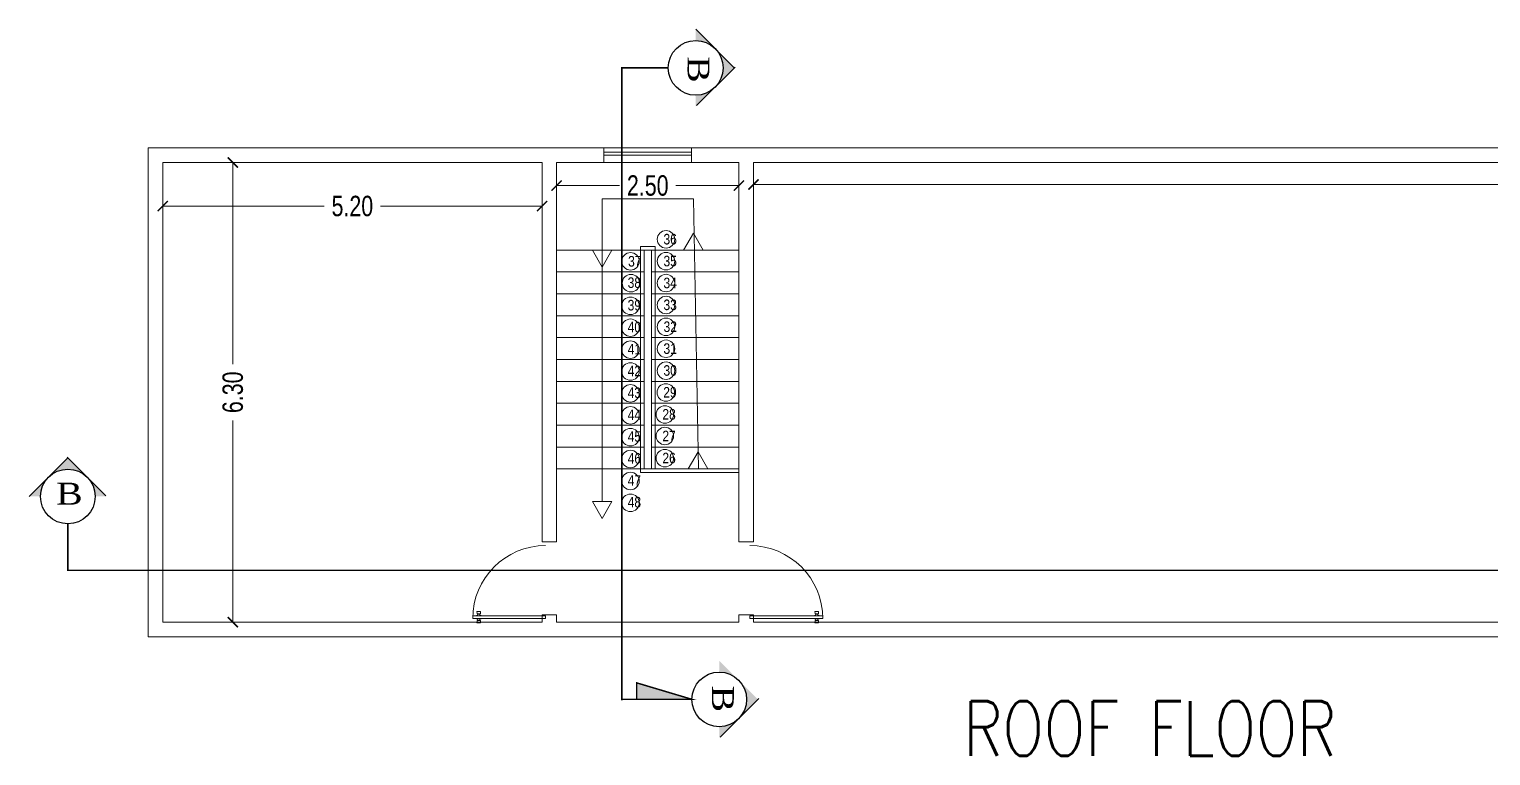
# Model space of a CAD drawing. Header units: millimetres. Extents: x -401 to 2889, y -234 to 146.
# Drawn here: x -82.93 to -62.89, y 1.5 to 11.46 of the extents above; entities that cross this region are included whole.
import ezdxf

# ---------------------------------------------------------------- set-up
doc = ezdxf.new("R2010")
doc.units = ezdxf.units.MM
doc.header["$LTSCALE"] = 3
doc.header["$MEASUREMENT"] = 0
doc.linetypes.add('CENTER', pattern=[50.8, 31.75, -6.35, 6.35, -6.35])
doc.linetypes.add('CONTINU', pattern=[0])
doc.layers.get('0').update_dxf_attribs({"color": 3, "lineweight": 9})
doc.layers.add('AJEC LOGO', color=4, linetype='Continuous')
doc.layers.add('ARCH_SUBTITLE TEXT', color=10, linetype='Continuous')
for name, color, linetype, lineweight in [('DIM-IN', 1, 'Continuous', 0), ('Drw - Arch - brick (0.20)', 7, 'CONTINU', 20), ('Drw - Arch - Door (0.05)', 141, 'CONTINU', 5), ('Drw - Arch - Stairs (0.15)', 3, 'CONTINU', 15), ('Drw - Arch - Window (0.05)', 4, 'CONTINU', 5), ('Drw - Hatch', 8, 'CONTINU', 0), ('Drw - Text', 2, 'CONTINU', 0), ('hatch 2', 251, 'Continuous', 0), ('text', 7, 'Continuous', 0)]:
    doc.layers.add(name, color=color, linetype=linetype, lineweight=lineweight)
doc.styles.add('drwazah arabic', font='ARIALUNI.TTF', dxfattribs={"width": 0.75})
doc.styles.add('Drwazah english', font='sosa.shx', dxfattribs={"width": 0.75})
doc.styles.add('SC 50', font='romans.shx', dxfattribs={"width": 0.9})
doc.styles.get("Standard").update_dxf_attribs({"font": 'simplex.shx', "width": 0.8})
doc.dimstyles.new('Arch A-D 1-200m', dxfattribs={"dimscale": 2, "dimtxt": 0.14, "dimasz": 0.07, "dimexe": 0, "dimexo": 0, "dimgap": 0.05, "dimtad": 0, "dimzin": 1, "dimdsep": 46, "dimtxsty": 'drwazah arabic', "dimblk": 'ARCHTICK', "dimcen": 0, "dimse1": 1, "dimse2": 1, "dimclrd": 9, "dimclre": 9, "dimclrt": 6, "dimaunit": 2, "dimazin": 0, "dimtfac": 1, "dimtmove": 0, "dimatfit": 0, "dimldrblk": 'ARCHTICK', "dimfxl": 0.18, "dimtolj": 1, "dimtzin": 0, "dimlwd": 9, "dimlwe": 9, "dimarcsym": 2})

# ---------------------------------------------------------------- blocks, each defined once
blk = doc.blocks.new('1 M')
at = {"layer": 'Drw - Arch - Door (0.05)'}
for p, q in [((-4544.434, 1057.971), (-4544.433, 1057.972)), ((-4544.434, 1057.97), (-4544.434, 1057.971)), ((-4544.434, 1057.923), (-4544.434, 1057.971)), ((-4544.434, 1057.97), (-4544.434, 1057.969)), ((-4544.434, 1057.968), (-4544.434, 1057.969)), ((-4544.434, 1057.969), (-4544.434, 1057.969)), ((-4544.434, 1057.968), (-4544.434, 1057.967)), ((-4544.434, 1057.967), (-4544.434, 1057.966)), ((-4544.434, 1057.963), (-4544.434, 1057.966)), ((-4544.434, 1057.963), (-4544.434, 1057.963)), ((-4544.434, 1057.963), (-4544.434, 1057.959)), ((-4544.434, 1057.959), (-4544.434, 1057.958)), ((-4544.434, 1057.953), (-4544.434, 1057.958)), ((-4544.434, 1057.953), (-4544.434, 1057.953)), ((-4544.434, 1057.941), (-4544.434, 1057.953)), ((-4544.434, 1057.936), (-4544.434, 1057.941)), ((-4544.434, 1057.941), (-4544.434, 1057.941)), ((-4544.434, 1057.936), (-4544.434, 1057.935)), ((-4544.434, 1057.935), (-4544.434, 1057.931)), ((-4544.434, 1057.928), (-4544.434, 1057.931)), ((-4544.434, 1057.931), (-4544.434, 1057.931)), ((-4544.434, 1057.927), (-4544.434, 1057.928)), ((-4544.434, 1057.926), (-4544.434, 1057.927)), ((-4544.434, 1057.925), (-4544.434, 1057.926)), ((-4544.434, 1057.925), (-4544.434, 1057.924)), ((-4544.434, 1057.925), (-4544.434, 1057.925)), ((-4544.434, 1057.923), (-4544.434, 1057.924)), ((-4544.433, 1057.922), (-4544.434, 1057.923)), ((-4544.433, 1057.972), (-4544.432, 1057.972)), ((-4544.433, 1057.922), (-4544.433, 1057.972)), ((-4544.432, 1057.922), (-4544.433, 1057.922)), ((-4544.432, 1057.972), (-4544.424, 1057.972)), ((-4544.424, 1057.923), (-4544.432, 1057.922)), ((-4544.424, 1057.972), (-4544.416, 1057.971)), ((-4544.416, 1057.924), (-4544.424, 1057.923)), ((-4544.416, 1057.971), (-4544.408, 1057.969)), ((-4544.408, 1057.925), (-4544.416, 1057.924)), ((-4544.408, 1057.969), (-4544.403, 1057.968)), ((-4544.403, 1057.926), (-4544.408, 1057.925)), ((-4544.403, 1057.968), (-4544.402, 1057.967)), ((-4544.403, 1057.926), (-4544.403, 1057.968)), ((-4544.402, 1057.927), (-4544.403, 1057.926)), ((-4544.402, 1057.967), (-4544.401, 1057.959)), ((-4544.402, 1057.927), (-4544.402, 1057.967)), ((-4544.401, 1057.935), (-4544.402, 1057.927)), ((-4544.401, 1057.959), (-4544.4, 1057.958)), ((-4544.401, 1057.959), (-4544.401, 1057.935)), ((-4544.4, 1057.936), (-4544.401, 1057.935)), ((-4544.4, 1057.958), (-4544.397, 1057.958)), ((-4544.4, 1057.958), (-4544.4, 1057.936)), ((-4544.397, 1057.936), (-4544.4, 1057.936)), ((-4544.397, 1057.96), (-4544.396, 1057.961)), ((-4544.397, 1057.96), (-4544.397, 1057.958)), ((-4544.397, 1057.958), (-4544.397, 1057.936)), ((-4544.397, 1057.936), (-4544.397, 1057.934)), ((-4544.396, 1057.933), (-4544.397, 1057.934)), ((-4544.396, 1057.961), (-4544.386, 1057.963)), ((-4544.386, 1057.931), (-4544.396, 1057.933)), ((-4544.386, 1057.963), (-4544.385, 1057.963)), ((-4544.385, 1057.931), (-4544.386, 1057.931)), ((-4544.385, 1057.963), (-4544.384, 1057.963)), ((-4544.384, 1057.931), (-4544.385, 1057.931)), ((-4544.384, 1057.965), (-4544.38, 1057.979)), ((-4544.384, 1057.964), (-4544.384, 1057.965)), ((-4544.384, 1057.963), (-4544.384, 1057.964)), ((-4544.384, 1057.93), (-4544.384, 1057.931)), ((-4544.384, 1057.929), (-4544.384, 1057.93)), ((-4544.38, 1057.915), (-4544.384, 1057.929)), ((-4544.38, 1057.979), (-4544.379, 1057.98)), ((-4544.38, 1057.979), (-4544.38, 1057.979)), ((-4544.38, 1057.915), (-4544.38, 1057.915)), ((-4544.379, 1057.915), (-4544.38, 1057.915)), ((-4544.379, 1057.98), (-4544.378, 1057.98)), ((-4544.379, 1057.98), (-4544.379, 1057.98)), ((-4544.379, 1057.914), (-4544.379, 1057.915)), ((-4544.378, 1057.914), (-4544.379, 1057.914)), ((-4544.378, 1057.98), (-4544.375, 1057.98)), ((-4544.375, 1057.914), (-4544.378, 1057.914)), ((-4544.375, 1057.03), (-4544.375, 1058.03)), ((-4544.375, 1058.03), (-4544.337, 1058.03)), ((-4544.337, 1057.03), (-4544.337, 1058.03)), ((-4544.334, 1057.98), (-4544.337, 1057.98)), ((-4544.337, 1057.914), (-4544.334, 1057.914)), ((-4544.333, 1057.98), (-4544.334, 1057.98)), ((-4544.334, 1057.914), (-4544.333, 1057.914)), ((-4544.333, 1057.979), (-4544.333, 1057.98)), ((-4544.333, 1057.98), (-4544.333, 1057.98)), ((-4544.332, 1057.979), (-4544.333, 1057.979)), ((-4544.333, 1057.915), (-4544.332, 1057.915)), ((-4544.333, 1057.914), (-4544.333, 1057.915)), ((-4544.333, 1057.915), (-4544.333, 1057.915)), ((-4544.329, 1057.965), (-4544.332, 1057.979)), ((-4544.332, 1057.915), (-4544.329, 1057.929)), ((-4544.328, 1057.964), (-4544.329, 1057.965)), ((-4544.329, 1057.929), (-4544.328, 1057.93)), ((-4544.328, 1057.963), (-4544.328, 1057.964)), ((-4544.327, 1057.963), (-4544.328, 1057.963)), ((-4544.328, 1057.93), (-4544.328, 1057.931)), ((-4544.328, 1057.931), (-4544.327, 1057.931)), ((-4544.326, 1057.963), (-4544.327, 1057.963)), ((-4544.327, 1057.931), (-4544.326, 1057.931)), ((-4544.316, 1057.961), (-4544.326, 1057.963)), ((-4544.326, 1057.931), (-4544.316, 1057.933)), ((-4544.316, 1057.96), (-4544.316, 1057.961)), ((-4544.316, 1057.96), (-4544.316, 1057.958)), ((-4544.312, 1057.958), (-4544.316, 1057.958)), ((-4544.316, 1057.958), (-4544.316, 1057.936)), ((-4544.316, 1057.936), (-4544.312, 1057.936)), ((-4544.316, 1057.936), (-4544.316, 1057.934)), ((-4544.316, 1057.933), (-4544.316, 1057.934)), ((-4544.31, 1057.967), (-4544.312, 1057.959)), ((-4544.312, 1057.959), (-4544.312, 1057.958)), ((-4544.312, 1057.959), (-4544.312, 1057.935)), ((-4544.312, 1057.958), (-4544.312, 1057.936)), ((-4544.312, 1057.936), (-4544.312, 1057.935)), ((-4544.312, 1057.935), (-4544.31, 1057.927)), ((-4544.304, 1057.969), (-4544.31, 1057.968)), ((-4544.31, 1057.968), (-4544.31, 1057.967)), ((-4544.31, 1057.926), (-4544.31, 1057.968)), ((-4544.31, 1057.927), (-4544.31, 1057.967)), ((-4544.31, 1057.927), (-4544.31, 1057.926)), ((-4544.31, 1057.926), (-4544.304, 1057.925)), ((-4544.296, 1057.971), (-4544.304, 1057.969)), ((-4544.304, 1057.925), (-4544.296, 1057.924)), ((-4544.288, 1057.972), (-4544.296, 1057.971)), ((-4544.296, 1057.924), (-4544.288, 1057.923)), ((-4544.28, 1057.972), (-4544.288, 1057.972)), ((-4544.288, 1057.923), (-4544.28, 1057.922)), ((-4544.279, 1057.972), (-4544.28, 1057.972)), ((-4544.28, 1057.922), (-4544.279, 1057.922)), ((-4544.278, 1057.971), (-4544.279, 1057.972)), ((-4544.279, 1057.922), (-4544.279, 1057.972)), ((-4544.279, 1057.922), (-4544.278, 1057.923)), ((-4544.278, 1057.97), (-4544.278, 1057.971)), ((-4544.278, 1057.923), (-4544.278, 1057.971)), ((-4544.278, 1057.97), (-4544.278, 1057.969)), ((-4544.278, 1057.968), (-4544.278, 1057.969)), ((-4544.278, 1057.969), (-4544.278, 1057.969)), ((-4544.278, 1057.968), (-4544.278, 1057.967)), ((-4544.278, 1057.967), (-4544.278, 1057.966)), ((-4544.278, 1057.963), (-4544.278, 1057.966)), ((-4544.278, 1057.963), (-4544.278, 1057.963)), ((-4544.278, 1057.963), (-4544.278, 1057.959)), ((-4544.278, 1057.959), (-4544.278, 1057.958)), ((-4544.278, 1057.953), (-4544.278, 1057.958)), ((-4544.278, 1057.953), (-4544.278, 1057.953)), ((-4544.278, 1057.941), (-4544.278, 1057.953)), ((-4544.278, 1057.936), (-4544.278, 1057.941)), ((-4544.278, 1057.941), (-4544.278, 1057.941)), ((-4544.278, 1057.936), (-4544.278, 1057.935)), ((-4544.278, 1057.935), (-4544.278, 1057.931)), ((-4544.278, 1057.928), (-4544.278, 1057.931)), ((-4544.278, 1057.931), (-4544.278, 1057.931)), ((-4544.278, 1057.927), (-4544.278, 1057.928)), ((-4544.278, 1057.926), (-4544.278, 1057.927)), ((-4544.278, 1057.925), (-4544.278, 1057.926)), ((-4544.278, 1057.925), (-4544.278, 1057.924)), ((-4544.278, 1057.925), (-4544.278, 1057.925)), ((-4544.278, 1057.923), (-4544.278, 1057.924)), ((-4544.375, 1057.03), (-4544.337, 1057.03))]:
    blk.add_line(p, q, dxfattribs=at)
blk.add_arc((-4544.375, 1057.03), 1, 0, 90, dxfattribs=at)
blk = doc.blocks.new('_ArchTick')
at = {"color": 0, "linetype": 'ByBlock', "const_width": 0.15}
blk.add_lwpolyline([(-0.5, -0.5), (0.5, 0.5)], dxfattribs=at)
blk = doc.blocks.new('*D280')
at = {"layer": 'Defpoints', "color": 0, "transparency": 16777216}
for p in [(-81.095, 9.633), (-80.134, 9.633), (-81.095, 3.333)]:
    blk.add_point(p, dxfattribs=at)
at = {"layer": 'DIM-IN', "color": 9, "linetype": 'ByBlock', "lineweight": 9, "transparency": 16777216}
for p, q in [((-80.134, 9.633), (-80.134, 6.868)), ((-80.134, 3.333), (-80.134, 6.097))]:
    blk.add_line(p, q, dxfattribs=at)
at = {"layer": 'DIM-IN', "color": 9, "lineweight": 9, "transparency": 16777216, "xscale": 0.14, "yscale": 0.14, "zscale": 0.14}
for p, rotation in [((-80.134, 9.633), 90), ((-80.134, 3.333), 270)]:
    blk.add_blockref('_ArchTick', p, dxfattribs=dict(at, rotation=rotation))
at = {"layer": 'DIM-IN', "color": 6, "transparency": 16777216, "insert": (-80.134, 6.483), "char_height": 0.28, "attachment_point": 5, "rotation": 90, "style": 'drwazah arabic'}
blk.add_mtext('\\A1;6.30', dxfattribs=at)
blk = doc.blocks.new('*D281')
at = {"layer": 'Defpoints', "color": 0, "transparency": 16777216}
for p in [(-81.095, 9.633), (-75.895, 9.633), (-75.895, 9.035)]:
    blk.add_point(p, dxfattribs=at)
at = {"layer": 'DIM-IN', "color": 9, "linetype": 'ByBlock', "lineweight": 9, "transparency": 16777216}
for p, q in [((-81.095, 9.035), (-78.881, 9.035)), ((-75.895, 9.035), (-78.11, 9.035))]:
    blk.add_line(p, q, dxfattribs=at)
at = {"layer": 'DIM-IN', "color": 9, "lineweight": 9, "transparency": 16777216, "xscale": 0.14, "yscale": 0.14, "zscale": 0.14, "rotation": 180}
blk.add_blockref('_ArchTick', (-81.095, 9.035), dxfattribs=at)
at = {"layer": 'DIM-IN', "color": 9, "lineweight": 9, "transparency": 16777216, "xscale": 0.14, "yscale": 0.14, "zscale": 0.14}
blk.add_blockref('_ArchTick', (-75.895, 9.035), dxfattribs=at)
at = {"layer": 'DIM-IN', "color": 6, "transparency": 16777216, "insert": (-78.495, 9.035), "char_height": 0.28, "attachment_point": 5, "style": 'drwazah arabic'}
blk.add_mtext('\\A1;5.20', dxfattribs=at)
blk = doc.blocks.new('*D282')
at = {"layer": 'Defpoints', "color": 0, "transparency": 16777216}
for p in [(-72.995, 9.633), (-51.495, 9.633), (-51.495, 9.331)]:
    blk.add_point(p, dxfattribs=at)
at = {"layer": 'DIM-IN', "color": 9, "linetype": 'ByBlock', "lineweight": 9, "transparency": 16777216}
for p, q in [((-72.995, 9.331), (-62.712, 9.331)), ((-51.495, 9.331), (-61.778, 9.331))]:
    blk.add_line(p, q, dxfattribs=at)
at = {"layer": 'DIM-IN', "color": 9, "lineweight": 9, "transparency": 16777216, "xscale": 0.14, "yscale": 0.14, "zscale": 0.14, "rotation": 180}
blk.add_blockref('_ArchTick', (-72.995, 9.331), dxfattribs=at)
at = {"layer": 'DIM-IN', "color": 9, "lineweight": 9, "transparency": 16777216, "xscale": 0.14, "yscale": 0.14, "zscale": 0.14}
blk.add_blockref('_ArchTick', (-51.495, 9.331), dxfattribs=at)
at = {"layer": 'DIM-IN', "color": 6, "transparency": 16777216, "insert": (-62.245, 9.331), "char_height": 0.28, "attachment_point": 5, "style": 'drwazah arabic'}
blk.add_mtext('\\A1;21.50', dxfattribs=at)
blk = doc.blocks.new('*D239')
at = {"layer": 'Defpoints', "color": 0, "transparency": 16777216}
for p in [(-75.695, 9.633), (-73.195, 9.633), (-75.695, 9.316)]:
    blk.add_point(p, dxfattribs=at)
at = {"layer": 'DIM-IN', "color": 9, "linetype": 'ByBlock', "lineweight": 9, "transparency": 16777216}
for p, q in [((-75.695, 9.316), (-74.831, 9.316)), ((-73.195, 9.316), (-74.06, 9.316))]:
    blk.add_line(p, q, dxfattribs=at)
at = {"layer": 'DIM-IN', "color": 9, "lineweight": 9, "transparency": 16777216, "xscale": 0.14, "yscale": 0.14, "zscale": 0.14, "rotation": 180}
blk.add_blockref('_ArchTick', (-75.695, 9.316), dxfattribs=at)
at = {"layer": 'DIM-IN', "color": 9, "lineweight": 9, "transparency": 16777216, "xscale": 0.14, "yscale": 0.14, "zscale": 0.14}
blk.add_blockref('_ArchTick', (-73.195, 9.316), dxfattribs=at)
at = {"layer": 'DIM-IN', "color": 6, "transparency": 16777216, "insert": (-74.445, 9.316), "char_height": 0.28, "attachment_point": 5, "style": 'drwazah arabic'}
blk.add_mtext('\\A1;2.50', dxfattribs=at)

msp = doc.modelspace()

# ---------------------------------------------------------------- hatches: boundary and pattern name
at = {"layer": 'AJEC LOGO'}
h = msp.add_hatch(color=6, dxfattribs=at)
h.paths.add_polyline_path([(-73.537, 11.208, 0.186055), (-73.788, 11.305), (-73.788, 11.46)])
h.paths.add_polyline_path([(-73.511, 11.182), (-73.259, 10.93), (-73.511, 10.678, 0.186055), (-73.414, 10.93, 0.186055)])
h.paths.add_polyline_path([(-73.788, 10.555, 0.186055), (-73.537, 10.652), (-73.788, 10.4)])
h = msp.add_hatch(color=6, dxfattribs=at)
h.paths.add_polyline_path([(-82.674, 5.306, 0.186055), (-82.771, 5.055), (-82.925, 5.055)])
h.paths.add_polyline_path([(-82.648, 5.333), (-82.396, 5.584), (-82.144, 5.333, 0.186055), (-82.396, 5.43, 0.186055)])
h.paths.add_polyline_path([(-82.021, 5.055, 0.186055), (-82.118, 5.306), (-81.866, 5.055)])
h = msp.add_hatch(color=6, dxfattribs=at)
h.paths.add_polyline_path([(-73.212, 2.552, 0.186055), (-73.464, 2.649), (-73.464, 2.803)])
h.paths.add_polyline_path([(-73.186, 2.525), (-72.934, 2.274), (-73.186, 2.022, 0.186055), (-73.089, 2.274, 0.186055)])
h.paths.add_polyline_path([(-73.464, 1.899, 0.186055), (-73.212, 1.996), (-73.464, 1.744)])
at = {"layer": 'hatch 2', "linetype": 'ByBlock'}
msp.add_hatch(color=6, dxfattribs=at).paths.add_polyline_path([(-74.596, 2.274), (-74.596, 2.5), (-73.838, 2.274)])

# ---------------------------------------------------------------- linework, layer by layer
at = {"color": 6, "linetype": 'CENTER'}
for p, q in [((-74.801, 10.93), (-74.163, 10.93)), ((-82.396, 4.042), (-82.396, 4.68))]:
    msp.add_line(p, q, dxfattribs=at)
at = {"color": 6, "linetype": 'CENTER', "ltscale": 0.01, "const_width": 0.02}
for points in [[(-74.801, 2.26), (-74.801, 2.89), (-74.801, 2.534), (-74.801, 10.93), (-74.163, 10.93)], [(-50.406, 4.042), (-51.036, 4.042), (-50.679, 4.042), (-82.396, 4.042), (-82.396, 4.68)], [(-74.801, 2.274), (-73.838, 2.274), (-74.596, 2.5), (-74.596, 2.274)]]:
    msp.add_lwpolyline(points, dxfattribs=at)
at = {"layer": 'AJEC LOGO', "color": 6}
for p, q in [((-73.788, 11.46), (-73.259, 10.93)), ((-73.248, 10.941), (-73.777, 10.412)), ((-82.925, 5.055), (-82.396, 5.584)), ((-82.407, 5.595), (-81.877, 5.066)), ((-72.923, 2.285), (-73.452, 1.755))]:
    msp.add_line(p, q, dxfattribs=at)
for centre in [(-73.788, 10.93), (-82.396, 5.055), (-73.464, 2.274)]:
    msp.add_circle(centre, 0.375, dxfattribs=at)
at = {"layer": 'Drw - Arch - brick (0.20)'}
for p, q in [((-81.295, 9.833), (-81.295, 3.133)), ((-51.295, 9.833), (-81.295, 9.833)), ((-75.045, 9.833), (-75.045, 9.633)), ((-73.845, 9.833), (-73.845, 9.633)), ((-81.095, 9.633), (-81.095, 3.333)), ((-75.895, 9.633), (-81.095, 9.633)), ((-75.895, 9.633), (-75.895, 4.433)), ((-75.695, 9.633), (-75.695, 4.433)), ((-73.195, 9.633), (-75.695, 9.633)), ((-73.195, 9.633), (-73.195, 4.433)), ((-72.995, 9.633), (-72.995, 4.433)), ((-51.495, 9.633), (-72.995, 9.633)), ((-75.695, 4.433), (-75.895, 4.433)), ((-73.195, 4.433), (-72.995, 4.433)), ((-75.895, 3.433), (-75.895, 3.333)), ((-75.695, 3.433), (-75.895, 3.433)), ((-75.695, 3.433), (-75.695, 3.333)), ((-73.195, 3.433), (-73.195, 3.333)), ((-73.195, 3.433), (-73.195, 3.333)), ((-73.195, 3.433), (-72.995, 3.433)), ((-72.995, 3.433), (-72.995, 3.333)), ((-72.995, 3.433), (-72.995, 3.333)), ((-75.895, 3.333), (-81.095, 3.333)), ((-73.195, 3.333), (-75.695, 3.333)), ((-51.495, 3.333), (-72.995, 3.333)), ((-51.295, 3.133), (-81.295, 3.133))]:
    msp.add_line(p, q, dxfattribs=at)
at = {"layer": 'Drw - Arch - Stairs (0.15)'}
for p, q in [((-75.07, 9.134), (-75.07, 4.984)), ((-73.82, 9.134), (-75.07, 9.134)), ((-73.75, 5.433), (-73.82, 9.134)), ((-75.695, 8.433), (-74.445, 8.433)), ((-74.545, 8.483), (-74.545, 5.383)), ((-74.545, 8.483), (-74.345, 8.483)), ((-74.545, 8.483), (-74.545, 7.413)), ((-74.495, 8.433), (-74.495, 5.433)), ((-74.445, 8.433), (-74.395, 8.433)), ((-73.195, 8.433), (-74.395, 8.433)), ((-74.395, 8.433), (-74.395, 5.433)), ((-74.345, 8.483), (-74.345, 5.433)), ((-75.695, 8.133), (-74.495, 8.133)), ((-73.195, 8.133), (-74.395, 8.133)), ((-75.695, 7.833), (-74.495, 7.833)), ((-73.195, 7.833), (-74.395, 7.833)), ((-75.695, 7.533), (-74.495, 7.533)), ((-73.195, 7.533), (-74.395, 7.533)), ((-75.695, 7.233), (-74.495, 7.233)), ((-73.195, 7.233), (-74.395, 7.233)), ((-75.695, 6.933), (-74.495, 6.933)), ((-73.195, 6.933), (-74.395, 6.933)), ((-75.695, 6.633), (-74.495, 6.633)), ((-73.195, 6.633), (-74.395, 6.633)), ((-75.695, 6.333), (-74.495, 6.333)), ((-73.195, 6.333), (-74.395, 6.333)), ((-75.695, 6.033), (-74.495, 6.033)), ((-73.195, 6.033), (-74.395, 6.033)), ((-75.695, 5.733), (-74.495, 5.733)), ((-73.195, 5.733), (-74.395, 5.733)), ((-75.695, 5.433), (-74.495, 5.433)), ((-74.495, 5.433), (-73.195, 5.433)), ((-73.195, 5.433), (-74.395, 5.433)), ((-73.195, 5.433), (-74.395, 5.433)), ((-74.545, 5.383), (-73.195, 5.383))]:
    msp.add_line(p, q, dxfattribs=at)
for points in [[(-73.954, 8.433), (-73.82, 8.665), (-73.686, 8.433)], [(-75.204, 8.433), (-75.07, 8.2), (-74.936, 8.433)], [(-73.889, 5.433), (-73.755, 5.665), (-73.621, 5.433)], [(-75.204, 4.984), (-75.07, 4.752), (-74.936, 4.984)]]:
    msp.add_lwpolyline(points, close=True, dxfattribs=at)
at = {"layer": 'Drw - Arch - Window (0.05)'}
for p, q in [((-73.845, 9.833), (-75.045, 9.833)), ((-73.845, 9.773), (-75.045, 9.773)), ((-73.845, 9.733), (-75.045, 9.733)), ((-73.845, 9.633), (-75.045, 9.633))]:
    msp.add_line(p, q, dxfattribs=at)
at = {"layer": 'Drw - Hatch', "lineweight": 0}
for centre in [(-74.194, 8.58), (-74.681, 8.278), (-74.194, 8.28), (-74.676, 7.979), (-74.194, 7.98), (-74.682, 7.668), (-74.194, 7.68), (-74.682, 7.368), (-74.194, 7.38), (-74.682, 7.068), (-74.194, 7.08), (-74.682, 6.768), (-74.194, 6.78), (-74.682, 6.468), (-74.197, 6.481), (-74.682, 6.168), (-74.21, 6.179), (-74.682, 5.868), (-74.21, 5.884), (-74.682, 5.568), (-74.21, 5.58), (-74.682, 5.268), (-74.682, 4.968)]:
    msp.add_circle(centre, 0.12, dxfattribs=at)

# ---------------------------------------------------------------- block references
at = {"layer": 'Drw - Arch - Door (0.05)', "color": 0, "rotation": 89.99999999999999}
msp.add_blockref('1 M', (981.185, 4547.757), dxfattribs=at)
at = {"layer": 'Drw - Arch - Door (0.05)', "color": 0, "xscale": -1, "rotation": 270}
msp.add_blockref('1 M', (-1130.075, 4547.757), dxfattribs=at)

# ---------------------------------------------------------------- texts
at = {"layer": 'ARCH_SUBTITLE TEXT', "color": 4, "linetype": 'Continuous', "char_height": 0.29993, "width": 22.92787, "attachment_point": 4, "rotation": 270, "style": 'SC 50'}
for insert in [(-73.75, 11.09, 0), (-73.415, 2.462)]:
    msp.add_mtext('{\\fRomantic|b0|i0|c2|p2;\\W1.2;B}', dxfattribs=dict(at, insert=insert))
at = {"layer": 'ARCH_SUBTITLE TEXT', "color": 4, "linetype": 'Continuous', "insert": (-82.556, 5.093, 0), "char_height": 0.29993, "width": 22.92787, "attachment_point": 4, "style": 'SC 50'}
msp.add_mtext('{\\fRomantic|b0|i0|c2|p2;\\W1.2;B}', dxfattribs=at)
at = {"layer": 'Drw - Text', "char_height": 0.144, "width": 0.31695, "attachment_point": 9, "style": 'Drwazah english'}
for s, insert in [('{\\fArial Narrow|b0|i0|c178|p34;\\W1;36}', (-74.046, 8.508)), ('{\\fArial Narrow|b0|i0|c178|p34;\\W1;37}', (-74.531, 8.205)), ('{\\fArial Narrow|b0|i0|c178|p34;\\W1;35}', (-74.046, 8.208)), ('{\\fArial Narrow|b0|i0|c178|p34;\\W1;38}', (-74.537, 7.912)), ('{\\fArial Narrow|b0|i0|c178|p34;\\W1;34}', (-74.046, 7.908)), ('{\\fArial Narrow|b0|i0|c178|p34;\\W1;39}', (-74.537, 7.603)), ('{\\fArial Narrow|b0|i0|c178|p34;\\W1;33}', (-74.046, 7.608)), ('{\\fArial Narrow|b0|i0|c178|p34;\\W1;40}', (-74.537, 7.303)), ('{\\fArial Narrow|b0|i0|c178|p34;\\W1;32}', (-74.045, 7.308)), ('{\\fArial Narrow|b0|i0|c178|p34;\\W1;41}', (-74.537, 7.003)), ('{\\fArial Narrow|b0|i0|c178|p34;\\W1;31}', (-74.046, 7.008)), ('{\\fArial Narrow|b0|i0|c178|p34;\\W1;42}', (-74.537, 6.703)), ('{\\fArial Narrow|b0|i0|c178|p34;\\W1;30}', (-74.046, 6.708)), ('{\\fArial Narrow|b0|i0|c178|p34;\\W1;43}', (-74.537, 6.403)), ('{\\fArial Narrow|b0|i0|c178|p34;\\W1;29}', (-74.049, 6.409)), ('{\\fArial Narrow|b0|i0|c178|p34;\\W1;44}', (-74.537, 6.103)), ('{\\fArial Narrow|b0|i0|c178|p34;\\W1;28}', (-74.061, 6.107)), ('{\\fArial Narrow|b0|i0|c178|p34;\\W1;45}', (-74.537, 5.803)), ('{\\fArial Narrow|b0|i0|c178|p34;\\W1;27}', (-74.061, 5.812)), ('{\\fArial Narrow|b0|i0|c178|p34;\\W1;46}', (-74.537, 5.503)), ('{\\fArial Narrow|b0|i0|c178|p34;\\W1;26}', (-74.061, 5.508)), ('{\\fArial Narrow|b0|i0|c178|p34;\\W1;47}', (-74.537, 5.203)), ('{\\fArial Narrow|b0|i0|c178|p34;\\W1;48}', (-74.537, 4.903))]:
    msp.add_mtext(s, dxfattribs=dict(at, insert=insert))
at = {"layer": 'text', "insert": (-70.119, 2.251), "char_height": 0.75, "attachment_point": 1}
msp.add_mtext_dynamic_manual_height_columns('ROOF FLOOR', width=23.1916, gutter_width=12.5, heights=[0], dxfattribs=at)

# ---------------------------------------------------------------- dimensions: what is measured, and where the dimension line sits
at = {"layer": 'DIM-IN'}
for base, p1, p2, picture, middle in [((-75.895, 9.035), (-81.095, 9.633), (-75.895, 9.633), '*D281', (-78.495, 9.035)), ((-75.695, 9.316), (-73.195, 9.633), (-75.695, 9.633), '*D239', (-74.445, 9.316)), ((-51.495, 9.331), (-72.995, 9.633), (-51.495, 9.633), '*D282', (-62.245, 9.331))]:
    dim = msp.add_linear_dim(base=base, p1=p1, p2=p2, dimstyle='Arch A-D 1-200m', dxfattribs=at)
    dim.commit()
    dim.dimension.update_dxf_attribs({"geometry": picture, "text_midpoint": middle})
dim = msp.add_linear_dim(base=(-80.134, 9.633), p1=(-81.095, 3.333), p2=(-81.095, 9.633), angle=90, dimstyle='Arch A-D 1-200m', dxfattribs=at)
dim.commit()
dim.dimension.update_dxf_attribs({"geometry": '*D280', "text_midpoint": (-80.134, 6.483)})

doc.saveas('drawing.dxf')
